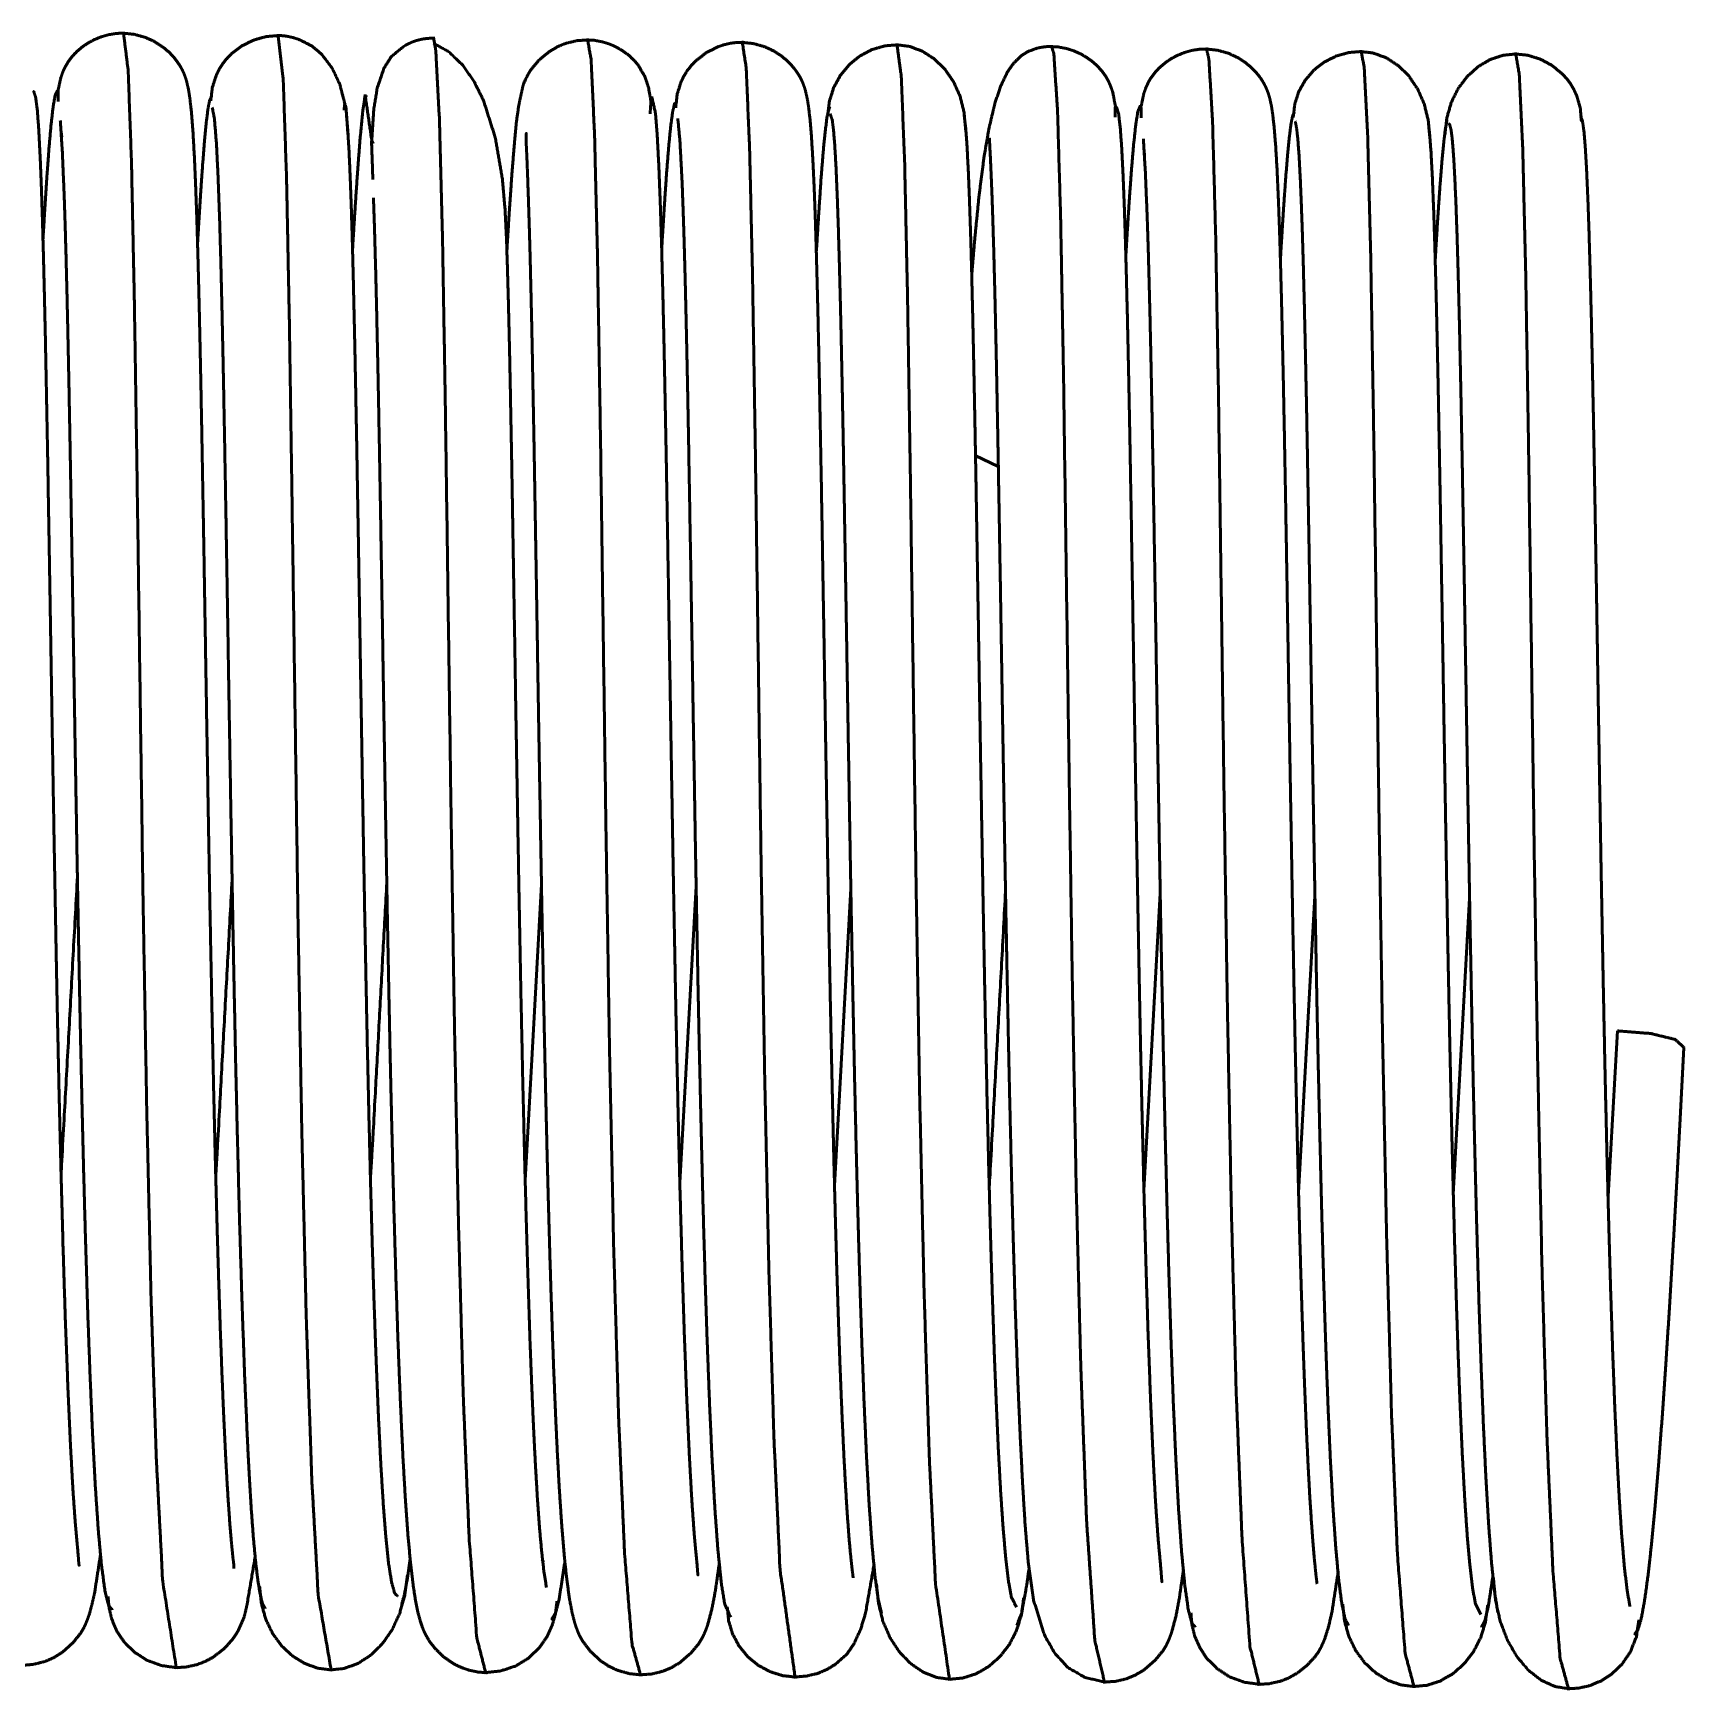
# Paper-space layout 'Layout1' of a CAD drawing. Header units: millimetres. Extents: x 0 to 420, y 0 to 297.
# Drawn here: x 221.88 to 229.35, y 237.28 to 244.77 of the extents above; entities that cross this region are included whole.
import ezdxf

# ---------------------------------------------------------------- set-up
doc = ezdxf.new("R2010")
doc.units = ezdxf.units.MM
doc.layers.add('170', color=7, linetype='Continuous', true_color=0xffffff)

psp = doc.layouts.get("Layout1")

# ---------------------------------------------------------------- linework, layer by layer
at = {"layer": '170', "color": 155, "linetype": 'Continuous', "lineweight": 50}
for p, q in [((223.2872, 244.4445), (223.286, 244.4192)), ((222.0048, 244.3196), (222.0078, 244.2968)), ((226.9061, 244.2404), (226.9077, 244.2091)), ((226.2442, 242.8073), (226.1412, 242.8564)), ((224.1049, 239.576), (224.1787, 240.9162)), ((224.8048, 239.5655), (224.8787, 240.9079)), ((225.5045, 239.552), (225.5786, 240.8972)), ((226.9784, 240.8765), (226.9042, 239.5299)), ((227.6782, 240.8636), (227.6041, 239.5193)), ((228.3781, 240.853), (228.3042, 239.5128)), ((229.0469, 240.2527), (229.0042, 239.5043)), ((224.1871, 237.849), (224.1816, 237.8604))]:
    psp.add_line(p, q, dxfattribs=at)
for points, knots in [([(222.2931, 244.7675), (222.257, 244.7664), (222.221, 244.7606), (222.188, 244.7512), (222.1559, 244.7382), (222.1268, 244.7226), (222.1004, 244.7046), (222.0765, 244.6842), (222.0562, 244.6629), (222.0381, 244.6392), (222.0241, 244.6157), (222.0123, 244.5898), (222.0037, 244.5648), (221.9914, 244.5085), (221.9916, 244.458)], [0, 0, 0.074053, 0.148922, 0.219308, 0.290302, 0.358056, 0.423552, 0.488002, 0.548334, 0.609469, 0.665692, 0.724011, 0.778215, 0.896345, 1, 1]), ([(222.787, 237.8207), (222.7874, 237.8281), (222.7859, 237.8433), (222.7832, 237.8656), (222.7792, 237.9029), (222.7748, 237.9498), (222.769, 238.0192), (222.763, 238.1016), (222.7559, 238.215), (222.7488, 238.3444), (222.7408, 238.5123), (222.7331, 238.6981), (222.7254, 238.9058), (222.7181, 239.1289), (222.7116, 239.3443), (222.7055, 239.57), (222.7002, 239.7816), (222.6951, 239.9999), (222.6871, 240.3782), (222.6795, 240.7664), (222.6742, 241.0587), (222.6646, 241.6214), (222.6543, 242.2455), (222.6485, 242.5886), (222.6415, 242.9772), (222.6376, 243.1803), (222.6336, 243.3723), (222.6291, 243.5706), (222.6244, 243.7535), (222.6196, 243.918), (222.6144, 244.0659), (222.6082, 244.2096), (222.6012, 244.3313), (222.5949, 244.4094), (222.5875, 244.4748), (222.5814, 244.5137), (222.5731, 244.5496), (222.568, 244.5662), (222.5612, 244.5842), (222.5586, 244.5903), (222.5548, 244.5984), (222.5495, 244.6085), (222.5425, 244.6206), (222.5301, 244.6392), (222.5153, 244.6581), (222.4923, 244.6823), (222.4661, 244.7044), (222.4291, 244.7286), (222.3887, 244.7475), (222.3371, 244.762), (222.2819, 244.7676)], [0, 0, 0.00104, 0.003186, 0.006331, 0.011607, 0.018213, 0.02799, 0.039592, 0.055535, 0.073729, 0.097324, 0.123423, 0.1526, 0.183924, 0.214177, 0.245871, 0.275585, 0.306231, 0.359346, 0.413856, 0.454881, 0.533877, 0.621497, 0.669663, 0.724229, 0.752733, 0.779697, 0.807541, 0.833222, 0.856319, 0.877098, 0.897282, 0.914395, 0.925398, 0.934636, 0.940153, 0.945333, 0.94777, 0.95047, 0.951407, 0.952653, 0.95426, 0.956218, 0.959351, 0.962729, 0.967413, 0.97222, 0.978431, 0.984688, 0.992216, 1, 1]), ([(222.2877, 244.7676), (222.3088, 244.5974), (222.3237, 244.1819), (222.3367, 243.5541), (222.349, 242.7584), (222.3756, 240.875), (222.3922, 239.921), (222.4123, 239.0479), (222.4364, 238.3108), (222.4649, 237.7623), (222.5264, 237.3712)], [0, 0, 0.023155, 0.079304, 0.164118, 0.271577, 0.525956, 0.654816, 0.772762, 0.87235, 0.946526, 1, 1]), ([(222.9932, 244.7567), (222.933, 244.7519), (222.8766, 244.7364), (222.8232, 244.7097), (222.7755, 244.6733), (222.7547, 244.652), (222.7362, 244.6287), (222.7204, 244.6036), (222.7072, 244.5771), (222.6893, 244.5211), (222.6825, 244.461)], [0, 0, 0.126632, 0.249472, 0.374562, 0.500423, 0.562921, 0.625304, 0.687577, 0.749754, 0.873102, 1, 1]), ([(223.3033, 244.3056), (223.2943, 244.4278), (223.2662, 244.5355), (223.2315, 244.6092), (223.1831, 244.6729), (223.1392, 244.7098), (223.0811, 244.7391), (223.0574, 244.7468), (223.0301, 244.7529), (223.0182, 244.7547), (223.0054, 244.756), (222.9939, 244.7566), (222.9816, 244.7569)], [0, 0, 0.197918, 0.377618, 0.509111, 0.638325, 0.73095, 0.836032, 0.876245, 0.921413, 0.940785, 0.961518, 0.980204, 1, 1]), ([(222.9873, 244.7568), (223.0106, 244.5496), (223.0253, 244.1066), (223.0381, 243.4555), (223.0503, 242.6428), (223.0773, 240.7476), (223.0943, 239.7996), (223.1148, 238.9403), (223.1395, 238.2237), (223.1685, 237.7008), (223.2268, 237.3609)], [0, 0, 0.028159, 0.088027, 0.175969, 0.285748, 0.541718, 0.669773, 0.78586, 0.882697, 0.953425, 1, 1]), ([(223.6967, 244.7444), (223.6782, 244.7446), (223.6601, 244.7434), (223.6422, 244.7409), (223.6251, 244.7373), (223.6077, 244.7323), (223.5921, 244.7265), (223.5758, 244.7192), (223.5613, 244.7115), (223.4996, 244.6622), (223.466, 244.609), (223.4356, 244.5191), (223.4199, 244.4216), (223.4101, 244.2724), (223.4157, 244.1057)], [0, 0, 0.023275, 0.046102, 0.068947, 0.090928, 0.113812, 0.134798, 0.157313, 0.177986, 0.277611, 0.356878, 0.476603, 0.601123, 0.78968, 1, 1]), ([(224.2012, 237.7348), (224.1899, 237.8057), (224.179, 237.9005), (224.1691, 238.0134), (224.1596, 238.1478), (224.1509, 238.2954), (224.1426, 238.4609), (224.1351, 238.6341), (224.1278, 238.821), (224.1154, 239.1982), (224.1039, 239.6108), (224.0946, 240.0003), (224.0859, 240.406), (224.0789, 240.7695), (224.0723, 241.1362), (224.0617, 241.7603), (224.0535, 242.2619), (224.0503, 242.4543), (224.0442, 242.8126), (224.0383, 243.1284), (224.0354, 243.2736), (224.0318, 243.4351), (224.028, 243.5879), (224.0246, 243.7091), (224.0207, 243.8261), (224.014, 243.9682), (224.0018, 244.108), (223.9695, 244.295), (223.9164, 244.4627), (223.8727, 244.5504), (223.8224, 244.6226), (223.7599, 244.6829), (223.6907, 244.7216)], [0, 0, 0.010114, 0.023566, 0.03953, 0.058518, 0.079362, 0.102719, 0.127138, 0.153503, 0.206683, 0.264858, 0.319767, 0.376954, 0.428183, 0.479877, 0.56784, 0.638537, 0.665655, 0.716148, 0.760661, 0.781135, 0.803894, 0.825434, 0.842531, 0.859022, 0.879065, 0.898841, 0.925598, 0.950386, 0.964182, 0.976588, 0.988834, 1, 1]), ([(223.9263, 237.3486), (223.8861, 237.5063), (223.8512, 237.9618), (223.8247, 238.6012), (223.8025, 239.4081), (223.7841, 240.3251), (223.7688, 241.293), (223.7432, 243.1159), (223.7308, 243.84), (223.717, 244.3755), (223.7009, 244.6845), (223.691, 244.7446)], [0, 0, 0.021983, 0.083671, 0.17009, 0.279092, 0.40295, 0.53368, 0.779857, 0.877667, 0.950004, 0.99178, 1, 1]), ([(224.393, 244.737), (224.3402, 244.7335), (224.2904, 244.7217), (224.2503, 244.7053), (224.2131, 244.6834), (224.1661, 244.6443), (224.1305, 244.6012), (224.1218, 244.5874), (224.1146, 244.5747), (224.0978, 244.5398), (224.0931, 244.5215), (224.0852, 244.4851), (224.0758, 244.4401), (224.0651, 244.3655), (224.0569, 244.2786), (224.0456, 244.1391), (224.0337, 243.9704), (224.0223, 243.7852)], [0, 0, 0.046568, 0.091633, 0.129684, 0.167714, 0.221449, 0.270653, 0.285017, 0.297826, 0.331954, 0.348511, 0.381305, 0.421755, 0.488069, 0.564822, 0.687984, 0.836796, 1, 1]), ([(224.6702, 244.402), (224.674, 244.4587), (224.663, 244.5212), (224.6463, 244.5716), (224.6145, 244.625), (224.5955, 244.6469), (224.5719, 244.6685), (224.5466, 244.6871), (224.5178, 244.704), (224.5025, 244.7113), (224.4867, 244.7178), (224.4702, 244.7235), (224.4535, 244.7283), (224.4176, 244.7351), (224.3816, 244.7372)], [0, 0, 0.112987, 0.239322, 0.344869, 0.468469, 0.526141, 0.589777, 0.652299, 0.71876, 0.752303, 0.78628, 0.821062, 0.855693, 0.928379, 1, 1]), ([(224.6268, 237.3386), (224.5883, 237.4774), (224.5546, 237.8881), (224.5276, 238.5041), (224.5049, 239.2934), (224.486, 240.1999), (224.4704, 241.1655), (224.4446, 243.0071), (224.4322, 243.7514), (224.4187, 244.3124), (224.4029, 244.6501), (224.3873, 244.7372)], [0, 0, 0.019444, 0.075068, 0.158294, 0.264878, 0.387265, 0.51761, 0.766202, 0.866685, 0.942426, 0.988057, 1, 1]), ([(225.0928, 244.7261), (225.0632, 244.7254), (225.0341, 244.7218), (225.0052, 244.7152), (224.9771, 244.7057), (224.9241, 244.6789), (224.8771, 244.6425), (224.8565, 244.6212), (224.8383, 244.5979), (224.8226, 244.5727), (224.8097, 244.5462), (224.7923, 244.49), (224.7861, 244.4298)], [0, 0, 0.062321, 0.124136, 0.18641, 0.248949, 0.374136, 0.49932, 0.561707, 0.624114, 0.686494, 0.748751, 0.872586, 1, 1]), ([(225.5888, 237.7787), (225.5844, 237.8138), (225.5803, 237.851), (225.5754, 237.899), (225.5691, 237.9718), (225.5627, 238.0588), (225.555, 238.181), (225.5473, 238.3219), (225.5387, 238.5077), (225.5303, 238.7143), (225.5221, 238.9464), (225.5142, 239.1958), (225.5075, 239.4354), (225.5011, 239.6861), (225.4956, 239.9191), (225.4903, 240.1587), (225.4858, 240.3753), (225.4815, 240.5949), (225.4744, 240.9819), (225.4641, 241.5827), (225.4556, 242.1022), (225.4446, 242.7484), (225.4377, 243.1167), (225.4306, 243.4504), (225.4263, 243.6256), (225.4219, 243.787), (225.4174, 243.9321), (225.4126, 244.063), (225.4067, 244.1916), (225.4, 244.3017), (225.394, 244.374), (225.3869, 244.4353), (225.3809, 244.4727), (225.3728, 244.5078), (225.3676, 244.5246), (225.3609, 244.5424), (225.3583, 244.5487), (225.3545, 244.5568), (225.3492, 244.567), (225.3421, 244.5792), (225.3298, 244.5977), (225.3149, 244.6168), (225.2919, 244.6409), (225.2656, 244.6631), (225.2286, 244.6873), (225.1882, 244.7062), (225.1366, 244.7206), (225.0814, 244.7262)], [0, 0, 0.004976, 0.010217, 0.016998, 0.027254, 0.039489, 0.05668, 0.076487, 0.102596, 0.131617, 0.164211, 0.199231, 0.232871, 0.268065, 0.300781, 0.334407, 0.364815, 0.395645, 0.449967, 0.534306, 0.607225, 0.697939, 0.749637, 0.796487, 0.821078, 0.843736, 0.864115, 0.882506, 0.900567, 0.916044, 0.926227, 0.934892, 0.940213, 0.945261, 0.947729, 0.950404, 0.951362, 0.952613, 0.954227, 0.956206, 0.959326, 0.962732, 0.967408, 0.972226, 0.978432, 0.984691, 0.992211, 1, 1]), ([(225.3261, 237.3285), (225.258, 237.8175), (225.2305, 238.4095), (225.2073, 239.1805), (225.188, 240.0756), (225.172, 241.0379), (225.146, 242.8963), (225.1337, 243.6599), (225.1203, 244.2458), (225.1048, 244.6121), (225.0871, 244.7262)], [0, 0, 0.066671, 0.146689, 0.250842, 0.371742, 0.501685, 0.752647, 0.855778, 0.934901, 0.984409, 1, 1]), ([(225.7928, 244.7151), (225.7317, 244.7099), (225.674, 244.693), (225.6198, 244.6644), (225.5708, 244.6246), (225.5306, 244.576), (225.5002, 244.5199), (225.4813, 244.4592), (225.4731, 244.3926)], [0, 0, 0.121781, 0.241107, 0.363062, 0.488303, 0.613603, 0.740427, 0.86678, 1, 1]), ([(226.0977, 244.33), (226.0907, 244.4089), (226.0729, 244.4806), (226.0433, 244.547), (226.0038, 244.6043), (225.9552, 244.6516), (225.9011, 244.6862), (225.843, 244.7076), (225.7813, 244.7153)], [0, 0, 0.143674, 0.277658, 0.40937, 0.535646, 0.658631, 0.775152, 0.887245, 1, 1]), ([(226.0247, 237.3185), (225.9616, 237.7502), (225.9335, 238.3176), (225.9098, 239.0694), (225.89, 239.9523), (225.8737, 240.9102), (225.8473, 242.7836), (225.835, 243.5658), (225.8219, 244.1759), (225.8067, 244.5705), (225.7872, 244.7153)], [0, 0, 0.058913, 0.135629, 0.237216, 0.35648, 0.48586, 0.738887, 0.844536, 0.926947, 0.980271, 1, 1]), ([(226.4927, 244.7068), (226.4831, 244.707), (226.4741, 244.7069), (226.4644, 244.7064), (226.4556, 244.7056), (226.4356, 244.7027), (226.4191, 244.699), (226.3789, 244.6841), (226.3495, 244.6653), (226.3145, 244.6313), (226.2862, 244.5906), (226.2554, 244.5259), (226.2301, 244.4495), (226.2037, 244.3384), (226.1813, 244.2093), (226.1585, 244.0326), (226.1386, 243.8324), (226.125, 243.668)], [0, 0, 0.008133, 0.015608, 0.023803, 0.031184, 0.048127, 0.062316, 0.098322, 0.127524, 0.168494, 0.210106, 0.270194, 0.337716, 0.433501, 0.543437, 0.692871, 0.86169, 1, 1]), ([(226.7736, 244.3875), (226.7751, 244.4382), (226.7645, 244.4949), (226.7566, 244.5203), (226.7455, 244.5467), (226.7321, 244.5708), (226.7148, 244.5951), (226.6951, 244.6172), (226.6718, 244.6383), (226.6459, 244.6572), (226.6174, 244.6738), (226.5857, 244.6878), (226.553, 244.6981), (226.5171, 244.7049), (226.4811, 244.707)], [0, 0, 0.103838, 0.221878, 0.27631, 0.334757, 0.391271, 0.452428, 0.512938, 0.577253, 0.642814, 0.710393, 0.781271, 0.851443, 0.926073, 1, 1]), ([(226.4868, 244.707), (226.4966, 244.6754), (226.5134, 244.4181), (226.5276, 243.9283), (226.5402, 243.2407), (226.5654, 241.455), (226.5802, 240.4853), (226.5979, 239.5522), (226.6193, 238.7165), (226.6448, 238.0377), (226.6822, 237.4946), (226.7261, 237.3056)], [0, 0, 0.004466, 0.039253, 0.105376, 0.198156, 0.43913, 0.569991, 0.695913, 0.808703, 0.900361, 0.973812, 1, 1]), ([(227.1925, 244.6959), (227.1564, 244.6948), (227.1204, 244.6891), (227.0873, 244.6797), (227.0553, 244.6667), (227.0262, 244.651), (226.9999, 244.633), (226.9759, 244.6125), (226.9558, 244.5912), (226.9377, 244.5674), (226.9237, 244.5438), (226.9119, 244.5177), (226.9034, 244.4925), (226.8911, 244.4354), (226.8915, 244.3837)], [0, 0, 0.073704, 0.148136, 0.218229, 0.288794, 0.356362, 0.421326, 0.485613, 0.545515, 0.606587, 0.662567, 0.721016, 0.775322, 0.89464, 1, 1]), ([(227.6875, 237.7512), (227.6831, 237.7889), (227.679, 237.8271), (227.6744, 237.875), (227.6684, 237.9464), (227.6622, 238.0312), (227.6547, 238.1483), (227.6474, 238.2827), (227.639, 238.4589), (227.631, 238.6549), (227.6231, 238.875), (227.6155, 239.1113), (227.609, 239.3391), (227.6027, 239.5774), (227.5973, 239.7996), (227.5922, 240.0282), (227.5877, 240.2357), (227.5835, 240.4464), (227.5764, 240.8205), (227.5712, 241.1161), (227.5617, 241.6763), (227.5517, 242.2817), (227.5461, 242.6119), (227.5393, 242.9831), (227.5355, 243.1757), (227.5316, 243.3573), (227.5272, 243.5441), (227.5227, 243.716), (227.518, 243.8707), (227.513, 244.0099), (227.5069, 244.146), (227.5, 244.2625), (227.4939, 244.3385), (227.4867, 244.4029), (227.4807, 244.4416), (227.4724, 244.4775), (227.4673, 244.4942), (227.4606, 244.5123), (227.458, 244.5185), (227.4542, 244.5265), (227.4489, 244.5367), (227.4419, 244.5489), (227.4295, 244.5675), (227.4147, 244.5865), (227.3916, 244.6106), (227.3655, 244.6328), (227.3284, 244.657), (227.2881, 244.6759), (227.2365, 244.6904), (227.1813, 244.6961)], [0, 0, 0.005329, 0.010724, 0.017482, 0.027548, 0.039486, 0.055961, 0.074866, 0.099631, 0.127165, 0.15809, 0.191295, 0.223292, 0.256759, 0.287972, 0.320077, 0.349212, 0.378814, 0.431347, 0.472857, 0.55152, 0.636539, 0.682911, 0.735043, 0.762087, 0.787601, 0.813831, 0.837979, 0.859707, 0.87927, 0.898398, 0.914779, 0.925482, 0.934585, 0.940079, 0.945253, 0.947711, 0.950411, 0.95136, 0.952609, 0.954224, 0.956193, 0.959328, 0.962716, 0.967403, 0.972218, 0.978431, 0.984689, 0.992216, 1, 1]), ([(227.1871, 244.696), (227.1987, 244.6474), (227.2151, 244.3606), (227.2291, 243.8444), (227.2416, 243.1356), (227.2669, 241.328), (227.282, 240.3589), (227.3002, 239.4347), (227.322, 238.6152), (227.3481, 237.9586), (227.384, 237.4669), (227.4258, 237.2956)], [0, 0, 0.00675, 0.045521, 0.115202, 0.210865, 0.454824, 0.585619, 0.710366, 0.821, 0.909669, 0.976202, 1, 1]), ([(227.8925, 244.6849), (227.8321, 244.68), (227.7754, 244.6643), (227.7219, 244.6376), (227.6739, 244.6006), (227.6345, 244.5553), (227.6051, 244.5035), (227.587, 244.4472), (227.5799, 244.3862)], [0, 0, 0.12616, 0.248759, 0.373389, 0.499566, 0.624636, 0.748825, 0.871985, 1, 1]), ([(228.1982, 244.2906), (228.191, 244.3718), (228.1731, 244.4455), (228.1435, 244.5135), (228.1039, 244.5722), (228.0552, 244.6204), (228.0009, 244.6557), (227.9428, 244.6773), (227.881, 244.685)], [0, 0, 0.145573, 0.280993, 0.413487, 0.539921, 0.66243, 0.777975, 0.888771, 1, 1]), ([(227.887, 244.685), (227.9007, 244.6157), (227.9168, 244.2997), (227.9305, 243.7577), (227.943, 243.0284), (227.9685, 241.2007), (227.9839, 240.2332), (228.0025, 239.3188), (228.0248, 238.5162), (228.0514, 237.8826), (228.0863, 237.4364), (228.1264, 237.2856)], [0, 0, 0.009527, 0.052232, 0.125404, 0.223859, 0.470555, 0.601142, 0.724585, 0.832946, 0.918536, 0.978934, 1, 1]), ([(228.5923, 244.6738), (228.5305, 244.6678), (228.4721, 244.6486), (228.4171, 244.6163), (228.3673, 244.5717), (228.3262, 244.5171), (228.2949, 244.4537), (228.2752, 244.3849), (228.266, 244.3091)], [0, 0, 0.114672, 0.228351, 0.346195, 0.469761, 0.595929, 0.726596, 0.858829, 1, 1]), ([(228.8838, 244.3676), (228.8787, 244.4283), (228.8623, 244.485), (228.8499, 244.5121), (228.8347, 244.5378), (228.8168, 244.5617), (228.7966, 244.5838), (228.7498, 244.6218), (228.6972, 244.6501), (228.6411, 244.6674), (228.5809, 244.674)], [0, 0, 0.127166, 0.250639, 0.312905, 0.375236, 0.43767, 0.500148, 0.626055, 0.750944, 0.873662, 1, 1]), ([(228.5866, 244.6739), (228.6027, 244.5804), (228.6185, 244.2356), (228.632, 243.6683), (228.6443, 242.9191), (228.6701, 241.0731), (228.6859, 240.1083), (228.7048, 239.2045), (228.7277, 238.4197), (228.7548, 237.8097), (228.7879, 237.4122), (228.8255, 237.2755)], [0, 0, 0.012806, 0.059409, 0.135998, 0.23715, 0.486344, 0.616595, 0.738611, 0.844593, 0.927023, 0.980852, 1, 1]), ([(222.087, 237.8329), (222.0865, 237.8347), (222.0846, 237.8512), (222.0828, 237.8786), (222.0769, 237.9424), (222.0688, 238.0327), (222.0582, 238.1845), (222.0481, 238.3714), (222.036, 238.6401), (222.0243, 238.9491), (222.0141, 239.2728), (222.0046, 239.6222), (221.9966, 239.9508), (221.9891, 240.2928), (221.983, 240.6001), (221.9724, 241.1802), (221.9639, 241.6805), (221.9552, 242.2092), (221.9504, 242.4988), (221.9445, 242.844), (221.9377, 243.2068), (221.9339, 243.3949), (221.93, 243.5709), (221.9256, 243.7509), (221.921, 243.9143), (221.9159, 244.0728), (221.9105, 244.2085), (221.9043, 244.3281), (221.8977, 244.4172), (221.8901, 244.4781), (221.882, 244.5025), (221.8803, 244.5031)], [0, 0, 0.000279, 0.00276, 0.006871, 0.016475, 0.030058, 0.052842, 0.080883, 0.121163, 0.167466, 0.215977, 0.268332, 0.317558, 0.368781, 0.414822, 0.501724, 0.57666, 0.65585, 0.699235, 0.750934, 0.805294, 0.833462, 0.85983, 0.886799, 0.911272, 0.935029, 0.955364, 0.973303, 0.986692, 0.995876, 0.999729, 1, 1]), ([(221.9874, 244.505), (221.9874, 244.505), (221.9786, 244.4879), (221.9692, 244.4351), (221.9601, 244.3553), (221.9504, 244.2455), (221.9411, 244.1186), (221.9313, 243.9676), (221.9235, 243.8369)], [0, 0, 0.000123, 0.02875, 0.108346, 0.227767, 0.39152, 0.580551, 0.805389, 1, 1]), ([(222.6855, 244.4803), (222.6768, 244.4628), (222.6697, 244.4244), (222.6622, 244.3645), (222.6541, 244.2808), (222.6457, 244.1745), (222.6365, 244.0422), (222.6269, 243.8878), (222.6227, 243.8167)], [0, 0, 0.029217, 0.087577, 0.17792, 0.303749, 0.463376, 0.661794, 0.893405, 1, 1]), ([(223.3815, 244.4903), (223.3702, 244.4156), (223.3579, 244.289), (223.3451, 244.1211), (223.3312, 243.9094), (223.3241, 243.7909)], [0, 0, 0.107582, 0.288863, 0.528724, 0.830962, 1, 1]), ([(223.3859, 244.4847), (223.3797, 244.4699), (223.3777, 244.4587), (223.3757, 244.4445)], [0, 0, 0.38372, 0.65698, 1, 1]), ([(223.4173, 244.2696), (223.4111, 244.2802), (223.3809, 244.4876)], [0, 0, 0.055176, 1, 1]), ([(224.8866, 237.7904), (224.8864, 237.7912), (224.885, 237.8057), (224.8831, 237.8323), (224.8772, 237.895), (224.8692, 237.9837), (224.8585, 238.1342), (224.8482, 238.3208), (224.836, 238.5864), (224.8245, 238.8923), (224.8148, 239.1939), (224.8058, 239.5181), (224.7988, 239.8006), (224.7921, 240.0942), (224.7871, 240.3318), (224.7823, 240.5734), (224.7756, 240.934), (224.7715, 241.1639), (224.7617, 241.7421), (224.7526, 242.2939), (224.7453, 242.7243), (224.7413, 242.9405), (224.7369, 243.1705), (224.7325, 243.3856), (224.7274, 243.6059), (224.7221, 243.805), (224.7161, 243.9977), (224.7098, 244.161), (224.7024, 244.3029), (224.6946, 244.4045), (224.6774, 244.4815)], [0, 0, 0.00013, 0.002304, 0.006283, 0.015686, 0.028985, 0.051518, 0.079415, 0.119122, 0.164834, 0.209891, 0.258326, 0.300527, 0.344368, 0.37986, 0.415947, 0.469793, 0.504137, 0.590488, 0.672891, 0.737176, 0.769467, 0.803809, 0.835936, 0.868842, 0.898582, 0.927373, 0.951776, 0.97299, 0.988219, 1, 1]), ([(222.6894, 244.4309), (222.6992, 244.3779), (222.7082, 244.2654), (222.7155, 244.1175), (222.7223, 243.9268), (222.7279, 243.7316), (222.7333, 243.5101), (222.7377, 243.307), (222.742, 243.0883), (222.7508, 242.5996), (222.7566, 242.2561), (222.7594, 242.0859), (222.7654, 241.7209), (222.7728, 241.2782), (222.7827, 240.7257), (222.7885, 240.4256), (222.7957, 240.0798), (222.8035, 239.7448), (222.8131, 239.3777), (222.8234, 239.0346), (222.8361, 238.6807), (222.8497, 238.3693), (222.8577, 238.2201), (222.8659, 238.0864), (222.8749, 237.9635), (222.8843, 237.8598), (222.8946, 237.772), (222.9053, 237.7061), (222.9169, 237.6604), (222.9289, 237.6388)], [0, 0, 0.007919, 0.024508, 0.046279, 0.074335, 0.103038, 0.135604, 0.165472, 0.197628, 0.269489, 0.319989, 0.345004, 0.398668, 0.463769, 0.54499, 0.589123, 0.639965, 0.689232, 0.743215, 0.793667, 0.845732, 0.891554, 0.913515, 0.933206, 0.951313, 0.966627, 0.979624, 0.989437, 0.996366, 1, 1]), ([(224.786, 244.4544), (224.7801, 244.4469), (224.7715, 244.4083), (224.7623, 244.3373), (224.7533, 244.2431), (224.7438, 244.1217), (224.7346, 243.9861), (224.7249, 243.8285), (224.7227, 243.7896)], [0, 0, 0.014208, 0.073338, 0.180186, 0.321451, 0.503149, 0.706144, 0.941887, 1, 1]), ([(225.4826, 244.435), (225.4703, 244.3874), (225.4569, 244.2729), (225.4437, 244.1109), (225.4295, 243.8957), (225.4228, 243.7825)], [0, 0, 0.074799, 0.250643, 0.498293, 0.827098, 1, 1]), ([(225.4843, 244.4027), (225.4943, 244.3747), (225.5, 244.3286), (225.5055, 244.2603), (225.5109, 244.167), (225.516, 244.0514), (225.521, 243.9108), (225.5258, 243.7495), (225.5306, 243.5636), (225.5353, 243.3586), (225.54, 243.1302), (225.5446, 242.8845), (225.5541, 242.3348), (225.5642, 241.7235), (225.5752, 241.071), (225.5813, 240.7348), (225.5877, 240.4012), (225.5947, 240.0665), (225.6021, 239.7417), (225.6102, 239.4227), (225.6189, 239.1207), (225.6284, 238.8319), (225.6385, 238.5667), (225.6494, 238.3235), (225.6611, 238.1115), (225.6738, 237.931), (225.6872, 237.7887), (225.7017, 237.6838), (225.7168, 237.6199)], [0, 0, 0.00438, 0.011224, 0.021312, 0.035075, 0.052099, 0.072822, 0.096583, 0.123967, 0.154162, 0.187806, 0.22399, 0.304934, 0.394961, 0.491059, 0.540567, 0.589702, 0.638993, 0.686841, 0.733826, 0.778314, 0.820854, 0.859936, 0.895791, 0.927052, 0.953692, 0.974744, 0.990336, 1, 1]), ([(226.3281, 237.6456), (226.3053, 237.6887), (226.2923, 237.758), (226.2798, 237.86), (226.268, 237.9931), (226.2568, 238.1569), (226.2462, 238.3488), (226.2363, 238.5668), (226.2269, 238.8069), (226.2181, 239.0677), (226.2098, 239.3447), (226.2021, 239.6376), (226.1948, 239.9414), (226.188, 240.2554), (226.1816, 240.575), (226.1756, 240.8987), (226.1645, 241.5429), (226.1542, 242.1644), (226.1445, 242.7403), (226.1397, 243.0045), (226.1349, 243.2514), (226.13, 243.478), (226.1251, 243.6842), (226.1199, 243.8671), (226.1146, 244.0269), (226.1091, 244.1606), (226.1032, 244.2681), (226.0971, 244.3471), (226.0906, 244.3989)], [0, 0, 0.007202, 0.017636, 0.032825, 0.052578, 0.076848, 0.105256, 0.137521, 0.173039, 0.211614, 0.252584, 0.295898, 0.340808, 0.387249, 0.434502, 0.482359, 0.577605, 0.669483, 0.754635, 0.793696, 0.830193, 0.863703, 0.894195, 0.921245, 0.944875, 0.964666, 0.980572, 0.992286, 1, 1]), ([(226.9864, 237.7581), (226.9859, 237.7602), (226.984, 237.7771), (226.9822, 237.805), (226.9682, 237.9602), (226.9575, 238.1113), (226.9473, 238.2976), (226.9351, 238.5667), (226.9234, 238.8776), (226.9132, 239.2039), (226.9037, 239.5557), (226.8957, 239.8857), (226.8882, 240.2288), (226.8821, 240.5358), (226.8715, 241.1148), (226.863, 241.6126), (226.8544, 242.138), (226.8467, 242.6007), (226.8404, 242.9553), (226.837, 243.1321), (226.8332, 243.3192), (226.8293, 243.4939), (226.8249, 243.6725), (226.8204, 243.8344), (226.8153, 243.9919), (226.81, 244.1272), (226.8038, 244.2479), (226.7973, 244.3392), (226.7898, 244.4028), (226.7818, 244.43), (226.7797, 244.431)], [0, 0, 0.000314, 0.00287, 0.007048, 0.030377, 0.053058, 0.080988, 0.121328, 0.167894, 0.216776, 0.269466, 0.318886, 0.37026, 0.416237, 0.502928, 0.577467, 0.65613, 0.725419, 0.778513, 0.804992, 0.832998, 0.859166, 0.885915, 0.910162, 0.933749, 0.954022, 0.972112, 0.985812, 0.99541, 0.999646, 1, 1]), ([(226.8873, 244.4364), (226.8867, 244.4364), (226.8772, 244.4143), (226.8671, 244.3513), (226.8573, 244.2592), (226.8469, 244.1347), (226.837, 243.9946), (226.8266, 243.8289), (226.8226, 243.7617)], [0, 0, 0.000943, 0.036332, 0.130126, 0.266467, 0.45011, 0.656801, 0.90095, 1, 1]), ([(227.585, 244.4087), (227.5771, 244.3941), (227.57, 244.358), (227.5626, 244.3002), (227.5546, 244.2191), (227.5461, 244.1161), (227.5371, 243.9883), (227.5276, 243.8382), (227.5221, 243.7462)], [0, 0, 0.024774, 0.080057, 0.167278, 0.289446, 0.444322, 0.636464, 0.861915, 1, 1]), ([(222.0017, 244.3717), (222.0108, 244.2304), (222.0193, 244.0311), (222.0236, 243.8984), (222.0278, 243.7498), (222.0321, 243.578), (222.0363, 243.3912), (222.0406, 243.1806), (222.0448, 242.9555), (222.0493, 242.7064), (222.0585, 242.16), (222.0685, 241.5531), (222.0798, 240.9037), (222.086, 240.573), (222.0928, 240.2348), (222.1001, 239.905), (222.1083, 239.5755), (222.117, 239.2623), (222.1266, 238.9577), (222.1369, 238.6771), (222.1482, 238.4153), (222.1604, 238.1866), (222.1738, 237.9893), (222.188, 237.8341), (222.2036, 237.7197), (222.22, 237.6529), (222.2366, 237.6334)], [0, 0, 0.020972, 0.050512, 0.07018, 0.092207, 0.117659, 0.145333, 0.176544, 0.209894, 0.246798, 0.327742, 0.417655, 0.513865, 0.562852, 0.612967, 0.661825, 0.710659, 0.757062, 0.80221, 0.843804, 0.882613, 0.916535, 0.945831, 0.968925, 0.986026, 0.996219, 1, 1]), ([(223.5276, 237.6951), (223.5146, 237.7081), (223.5006, 237.7568), (223.4872, 237.8417), (223.4746, 237.9608), (223.4627, 238.1139), (223.4515, 238.2973), (223.441, 238.5095), (223.4312, 238.7447), (223.4219, 239.0028), (223.4133, 239.2771), (223.4052, 239.5692), (223.3978, 239.8715), (223.3907, 240.1855), (223.3842, 240.504), (223.3781, 240.8276), (223.3723, 241.1491), (223.3616, 241.7822), (223.3518, 242.381), (223.3424, 242.9256), (223.3377, 243.1737), (223.3331, 243.4017), (223.3283, 243.6116), (223.3236, 243.7991), (223.3186, 243.9662), (223.3135, 244.1091), (223.3082, 244.229), (223.3027, 244.3231), (223.2969, 244.3938)], [0, 0, 0.002744, 0.010297, 0.023109, 0.040946, 0.063835, 0.091203, 0.122869, 0.157948, 0.196431, 0.23733, 0.280859, 0.325919, 0.372727, 0.420192, 0.468423, 0.516329, 0.610683, 0.699925, 0.781092, 0.818066, 0.852043, 0.883333, 0.911275, 0.936192, 0.957492, 0.975386, 0.989428, 1, 1]), ([(224.7955, 244.3809), (224.8051, 244.2772), (224.814, 244.113), (224.8185, 243.9983), (224.8229, 243.8668), (224.8273, 243.7121), (224.8315, 243.5413), (224.8359, 243.3462), (224.8402, 243.1353), (224.8446, 242.8996), (224.8537, 242.3751), (224.8635, 241.7824), (224.8743, 241.1384), (224.8803, 240.8067), (224.8868, 240.4647), (224.8937, 240.1284), (224.9014, 239.7893), (224.9096, 239.4639), (224.9187, 239.1439), (224.9284, 238.8455), (224.9392, 238.5627), (224.9507, 238.3105), (224.9635, 238.0865), (224.977, 237.9027), (224.9919, 237.7575), (225.0076, 237.659), (225.035, 237.5993)], [0, 0, 0.015326, 0.039528, 0.05643, 0.075794, 0.098579, 0.123731, 0.152467, 0.183518, 0.21822, 0.295447, 0.382713, 0.477534, 0.526363, 0.576718, 0.626238, 0.67617, 0.724088, 0.771215, 0.815176, 0.856834, 0.894, 0.92703, 0.954165, 0.975648, 0.990325, 1, 1]), ([(227.5891, 244.3674), (227.595, 244.3393), (227.6005, 244.2901), (227.606, 244.2172), (227.6111, 244.1228), (227.6162, 244.0044), (227.6211, 243.8655), (227.6259, 243.7027), (227.6306, 243.5205), (227.6352, 243.3148), (227.6398, 243.091), (227.6445, 242.8444), (227.6539, 242.2993), (227.6638, 241.6948), (227.6747, 241.0502), (227.6806, 240.7216), (227.687, 240.388), (227.6938, 240.0604), (227.7013, 239.7343), (227.7092, 239.4209), (227.7178, 239.1161), (227.727, 238.8305), (227.737, 238.5618), (227.7477, 238.3199), (227.7593, 238.1043), (227.7717, 237.9227), (227.785, 237.7743), (227.7991, 237.6645), (227.8141, 237.5929), (227.8299, 237.5622)], [0, 0, 0.004207, 0.011474, 0.0222, 0.036071, 0.053465, 0.073845, 0.09775, 0.124489, 0.154679, 0.187515, 0.223708, 0.303686, 0.392396, 0.486979, 0.535204, 0.584146, 0.632231, 0.680091, 0.726079, 0.77082, 0.812739, 0.852189, 0.887718, 0.919399, 0.946096, 0.967965, 0.984198, 0.994935, 1, 1]), ([(228.428, 237.6127), (228.4043, 237.66), (228.3913, 237.7315), (228.379, 237.8348), (228.3672, 237.9678), (228.3561, 238.131), (228.3456, 238.3219), (228.3357, 238.539), (228.3264, 238.7783), (228.3177, 239.0382), (228.3095, 239.3143), (228.3018, 239.6059), (228.2946, 239.9077), (228.2878, 240.2198), (228.2814, 240.5369), (228.2754, 240.8583), (228.2644, 241.4984), (228.2542, 242.1169), (228.2445, 242.6918), (228.2397, 242.9558), (228.2349, 243.2027), (228.2301, 243.4291), (228.2252, 243.6352), (228.2201, 243.8184), (228.2148, 243.9791), (228.2093, 244.1147), (228.2036, 244.2249), (228.1975, 244.3073), (228.1912, 244.3634)], [0, 0, 0.007823, 0.018565, 0.033947, 0.053703, 0.077882, 0.106155, 0.138296, 0.173722, 0.212181, 0.253031, 0.296161, 0.340811, 0.386973, 0.433888, 0.481428, 0.576097, 0.667579, 0.752617, 0.791667, 0.828177, 0.861673, 0.892156, 0.919273, 0.943047, 0.963117, 0.97943, 0.99165, 1, 1]), ([(228.2752, 244.3732), (228.2683, 244.3343), (228.2611, 244.2753), (228.2532, 244.194), (228.245, 244.0917), (228.2362, 243.9655), (228.2269, 243.8181), (228.2224, 243.7411)], [0, 0, 0.062354, 0.155953, 0.284747, 0.446397, 0.645799, 0.87846, 1, 1]), ([(228.2842, 244.3581), (228.2879, 244.3543), (228.2939, 244.3306), (228.2997, 244.2845), (228.3053, 244.2135), (228.3106, 244.1196), (228.3159, 244.0002), (228.3209, 243.8591), (228.3258, 243.6927), (228.3306, 243.506), (228.3353, 243.2947), (228.34, 243.0647), (228.3448, 242.8112), (228.3544, 242.2508), (228.3646, 241.6295), (228.3758, 240.9689), (228.3819, 240.6331), (228.3886, 240.2934), (228.3956, 239.9607), (228.4034, 239.631), (228.4116, 239.3157), (228.4206, 239.0108), (228.4302, 238.7271), (228.4406, 238.4625), (228.4518, 238.227), (228.4639, 238.0203), (228.4767, 237.8503), (228.4906, 237.7162), (228.5053, 237.6222)], [0, 0, 0.000778, 0.004413, 0.011301, 0.021857, 0.035808, 0.05353, 0.074473, 0.099156, 0.126856, 0.158185, 0.192299, 0.229898, 0.313025, 0.405161, 0.503134, 0.552937, 0.603325, 0.652674, 0.701578, 0.748349, 0.793584, 0.835682, 0.874944, 0.909915, 0.940611, 0.965898, 0.985888, 1, 1]), ([(229.1033, 237.6477), (229.0902, 237.7237), (229.0778, 237.8316), (229.066, 237.9702), (229.0548, 238.1394), (229.0443, 238.3365), (229.0344, 238.5596), (229.0251, 238.8047), (229.0163, 239.0701), (229.0081, 239.3514), (229.0004, 239.648), (228.9932, 239.9546), (228.9864, 240.2712), (228.9801, 240.5925), (228.9741, 240.9174), (228.963, 241.5624), (228.9528, 242.1827), (228.9431, 242.7556), (228.9383, 243.0174), (228.9334, 243.2611), (228.9285, 243.4841), (228.9234, 243.686), (228.9183, 243.8644), (228.9129, 244.0193), (228.9072, 244.1481), (228.9013, 244.2505), (228.8951, 244.3244), (228.8885, 244.3706), (228.8802, 244.3893)], [0, 0, 0.011426, 0.027523, 0.048133, 0.073256, 0.102498, 0.135596, 0.17193, 0.211283, 0.252976, 0.296935, 0.342383, 0.38929, 0.436906, 0.485054, 0.580644, 0.672563, 0.757468, 0.796255, 0.832381, 0.86542, 0.895353, 0.921795, 0.944758, 0.96386, 0.979058, 0.990053, 0.996961, 1, 1]), ([(224.1096, 244.314), (224.1096, 244.3137), (224.1086, 244.2975), (224.1092, 244.2742), (224.1109, 244.241), (224.1133, 244.1881), (224.1158, 244.1235), (224.1191, 244.0307), (224.1226, 243.9224), (224.1266, 243.7804), (224.1306, 243.621), (224.1344, 243.4538), (224.1381, 243.2729), (224.1449, 242.912), (224.151, 242.556), (224.1562, 242.2419), (224.1657, 241.6624), (224.1755, 241.0876), (224.1813, 240.7686), (224.1889, 240.3727), (224.1936, 240.1516), (224.1984, 239.9344), (224.2041, 239.6966), (224.2101, 239.4661), (224.2171, 239.2203), (224.2245, 238.9862), (224.2329, 238.748), (224.2419, 238.5269), (224.2506, 238.3406), (224.2599, 238.1714), (224.2712, 238.0034), (224.2836, 237.8591), (224.2942, 237.7623), (224.3061, 237.6791), (224.3159, 237.6263), (224.3274, 237.5797), (224.3342, 237.5582), (224.3429, 237.5348), (224.3509, 237.5162), (224.364, 237.4929), (224.3968, 237.4494), (224.4435, 237.4044), (224.4814, 237.379), (224.5228, 237.3595), (224.5753, 237.3447), (224.6318, 237.3385)], [0, 0, 0.000041, 0.002315, 0.005567, 0.010212, 0.017606, 0.026635, 0.039621, 0.054755, 0.074603, 0.096875, 0.120238, 0.145524, 0.195955, 0.245697, 0.289576, 0.370557, 0.450865, 0.495438, 0.550769, 0.581664, 0.612017, 0.645246, 0.677459, 0.711819, 0.744537, 0.777835, 0.808746, 0.834809, 0.858485, 0.882013, 0.902235, 0.91584, 0.927594, 0.935097, 0.941793, 0.944945, 0.94844, 0.951261, 0.955002, 0.962608, 0.971666, 0.978042, 0.984435, 0.992052, 1, 1]), ([(226.2063, 244.293), (226.206, 244.2746), (226.2097, 244.2042), (226.2128, 244.1364), (226.2163, 244.0526), (226.2204, 243.9336), (226.2246, 243.7954), (226.2285, 243.6483), (226.2324, 243.486), (226.2358, 243.3286), (226.2392, 243.16), (226.2448, 242.8601), (226.2547, 242.2811), (226.2637, 241.7325), (226.2743, 241.1063), (226.2803, 240.7696), (226.2875, 240.3942), (226.2952, 240.0263), (226.3039, 239.6542), (226.3133, 239.2996), (226.3228, 238.9817), (226.3332, 238.6859), (226.3441, 238.4288), (226.3556, 238.2014), (226.367, 238.0155), (226.3812, 237.8478), (226.4054, 237.6761), (226.4554, 237.5165), (226.5013, 237.4367), (226.5606, 237.372), (226.6389, 237.3266), (226.732, 237.3055)], [0, 0, 0.002569, 0.012422, 0.021917, 0.033637, 0.050274, 0.069602, 0.090176, 0.112862, 0.134865, 0.15843, 0.200364, 0.281293, 0.357985, 0.445517, 0.492585, 0.545066, 0.596494, 0.648527, 0.698094, 0.742551, 0.783914, 0.819881, 0.85171, 0.877737, 0.901261, 0.925497, 0.948868, 0.961751, 0.97402, 0.986662, 1, 1]), ([(226.9018, 244.2886), (226.9108, 244.1402), (226.9192, 243.9356), (226.9236, 243.801), (226.9277, 243.6507), (226.932, 243.4775), (226.9362, 243.289), (226.9404, 243.0763), (226.9447, 242.8489), (226.9536, 242.333), (226.9632, 241.7516), (226.9738, 241.1201), (226.9797, 240.7886), (226.986, 240.4589), (226.993, 240.1217), (227.0004, 239.7935), (227.0086, 239.465), (227.0173, 239.1529), (227.027, 238.8498), (227.0374, 238.5712), (227.0488, 238.3132), (227.0611, 238.0894), (227.0746, 237.8974), (227.089, 237.7471), (227.1047, 237.6361), (227.1212, 237.5723), (227.1364, 237.5563)], [0, 0, 0.022044, 0.052399, 0.072371, 0.094655, 0.120346, 0.148295, 0.179844, 0.213556, 0.290057, 0.37626, 0.469893, 0.519046, 0.567936, 0.617935, 0.666608, 0.71532, 0.761615, 0.80657, 0.847892, 0.88619, 0.919419, 0.947949, 0.970335, 0.986949, 0.996723, 1, 1]), ([(223.4186, 244.0223), (223.4237, 243.8654), (223.4286, 243.6879), (223.433, 243.5067), (223.4373, 243.3089), (223.4412, 243.1158), (223.4485, 242.7168), (223.4578, 242.162), (223.4684, 241.5173), (223.4732, 241.2363), (223.48, 240.8517), (223.4878, 240.4427), (223.4928, 240.1992), (223.4981, 239.9601), (223.5047, 239.6863), (223.5116, 239.4221), (223.5201, 239.1323), (223.5291, 238.86), (223.5399, 238.5829), (223.5514, 238.3337), (223.5625, 238.1392), (223.5747, 237.9699), (223.5855, 237.8511), (223.5975, 237.7488), (223.6078, 237.6808), (223.6199, 237.6209), (223.6301, 237.583), (223.6427, 237.5465), (223.6482, 237.5331), (223.6566, 237.5167), (223.6727, 237.4902), (223.6954, 237.4601), (223.7346, 237.4217), (223.7826, 237.3887), (223.8151, 237.3726), (223.8497, 237.3603), (223.8901, 237.3518), (223.9324, 237.3485)], [0, 0, 0.022889, 0.048787, 0.075229, 0.104076, 0.132252, 0.190454, 0.271383, 0.365428, 0.406424, 0.46252, 0.522183, 0.557708, 0.592586, 0.632535, 0.671077, 0.713372, 0.753106, 0.79355, 0.829933, 0.858348, 0.883112, 0.900501, 0.915524, 0.925553, 0.934479, 0.94019, 0.945828, 0.947935, 0.950628, 0.955144, 0.960648, 0.968649, 0.97714, 0.982436, 0.987795, 0.993805, 1, 1]), ([(222.0793, 240.952), (222.0058, 239.6173), (222.0049, 239.6027)], [0, 0, 0.98912, 1, 1]), ([(222.7789, 240.9366), (222.7109, 239.6941), (222.7047, 239.5914)], [0, 0, 0.923581, 1, 1]), ([(223.4787, 240.9236), (223.4161, 239.7723), (223.4047, 239.5822)], [0, 0, 0.858211, 1, 1]), ([(226.2044, 239.5427), (226.2064, 239.5759), (226.2784, 240.8843)], [0, 0, 0.024783, 1, 1]), ([(229.0469, 240.2528), (229.1965, 240.241), (229.3076, 240.2142), (229.3474, 240.1778)], [0, 0, 0.471657, 0.830601, 1, 1]), ([(229.1226, 237.5239), (229.1257, 237.5242), (229.14, 237.544), (229.1547, 237.5949), (229.1698, 237.6772), (229.1853, 237.7897), (229.201, 237.931), (229.2169, 238.099), (229.2331, 238.2919), (229.2494, 238.508), (229.2657, 238.7447), (229.2822, 239.0016), (229.2986, 239.2758), (229.315, 239.5648), (229.3312, 239.8652), (229.3473, 240.1776)], [0, 0, 0.001181, 0.010337, 0.030167, 0.061468, 0.103992, 0.157187, 0.220389, 0.29283, 0.373938, 0.462772, 0.559112, 0.661954, 0.770271, 0.882896, 1, 1]), ([(221.821, 237.3815), (221.8779, 237.3859), (221.9309, 237.3991), (221.973, 237.4172), (222.0116, 237.4416), (222.0598, 237.4853), (222.0938, 237.5278), (222.1078, 237.551), (222.1164, 237.5695), (222.1256, 237.5927), (222.1331, 237.6144), (222.1458, 237.6604), (222.1571, 237.7127), (222.1839, 237.887)], [0, 0, 0.081951, 0.160431, 0.226364, 0.292003, 0.385527, 0.46385, 0.502675, 0.532055, 0.567937, 0.601004, 0.669596, 0.746478, 1, 1]), ([(222.5205, 237.3713), (222.5712, 237.3745), (222.6191, 237.3849), (222.6584, 237.4), (222.695, 237.4202), (222.7444, 237.4592), (222.7814, 237.5), (222.7978, 237.5241), (222.8093, 237.545), (222.833, 237.6006), (222.8447, 237.6472), (222.8832, 237.873)], [0, 0, 0.07342, 0.144144, 0.204929, 0.265366, 0.356352, 0.435812, 0.477935, 0.512426, 0.599745, 0.669176, 1, 1]), ([(223.5456, 237.6559), (223.5586, 237.7027), (223.572, 237.7745), (223.5845, 237.8626)], [0, 0, 0.230982, 0.577493, 1, 1]), ([(224.2225, 237.5926), (224.2259, 237.5929), (224.2418, 237.6174), (224.2583, 237.6802), (224.2836, 237.8451)], [0, 0, 0.012893, 0.123401, 0.368811, 1, 1]), ([(224.6207, 237.3387), (224.6755, 237.3427), (224.7268, 237.3549), (224.7681, 237.3721), (224.8061, 237.3951), (224.8551, 237.4378), (224.8903, 237.4802), (224.9051, 237.5042), (224.9145, 237.5238), (224.9236, 237.5456), (224.9306, 237.5656), (224.949, 237.6339), (224.9647, 237.7156), (224.9832, 237.8432)], [0, 0, 0.079104, 0.154964, 0.219349, 0.283318, 0.376873, 0.45622, 0.496888, 0.528169, 0.562143, 0.59264, 0.694506, 0.814295, 1, 1]), ([(225.3201, 237.3287), (225.3773, 237.3336), (225.4274, 237.345), (225.4701, 237.3632), (225.5056, 237.3849), (225.5603, 237.4327), (225.5918, 237.4782), (225.6233, 237.5467), (225.6451, 237.6195), (225.6835, 237.8393)], [0, 0, 0.082035, 0.155527, 0.221959, 0.28146, 0.385254, 0.464362, 0.572234, 0.680874, 1, 1]), ([(226.3291, 237.5624), (226.3514, 237.62), (226.3744, 237.7461), (226.3837, 237.8154)], [0, 0, 0.237802, 0.730887, 1, 1]), ([(226.7202, 237.3057), (226.7749, 237.3096), (226.8261, 237.3217), (226.8673, 237.3389), (226.9053, 237.3617), (226.9542, 237.4042), (226.9895, 237.4466), (227.0043, 237.4704), (227.0137, 237.4899), (227.0228, 237.5119), (227.0298, 237.5318), (227.0486, 237.6021), (227.0647, 237.6869), (227.0829, 237.8134)], [0, 0, 0.078606, 0.154017, 0.217973, 0.28158, 0.374348, 0.453353, 0.493582, 0.524596, 0.558686, 0.588899, 0.693277, 0.816893, 1, 1]), ([(227.4199, 237.2957), (227.4714, 237.299), (227.5197, 237.3096), (227.559, 237.3248), (227.5954, 237.3451), (227.6438, 237.3835), (227.679, 237.4219), (227.695, 237.4448), (227.7054, 237.4636), (227.7149, 237.4837), (227.7226, 237.5026), (227.7406, 237.5603), (227.7554, 237.6262), (227.7836, 237.8084)], [0, 0, 0.073344, 0.143649, 0.203606, 0.262847, 0.350735, 0.424839, 0.464586, 0.495123, 0.526786, 0.555729, 0.641701, 0.737735, 1, 1]), ([(222.9032, 237.7385), (222.9116, 237.6614), (222.9308, 237.5913), (222.9618, 237.5264), (223.0029, 237.4701), (223.0531, 237.4237), (223.1089, 237.3896), (223.1686, 237.3686), (223.232, 237.3608)], [0, 0, 0.140191, 0.271642, 0.401898, 0.527884, 0.651642, 0.769923, 0.884425, 1, 1]), ([(223.2207, 237.361), (223.2856, 237.3678), (223.3473, 237.3901), (223.4055, 237.4274), (223.4585, 237.4793), (223.5027, 237.5428), (223.5371, 237.6173), (223.5598, 237.6987), (223.572, 237.789)], [0, 0, 0.107188, 0.214853, 0.328298, 0.450082, 0.577111, 0.71182, 0.850385, 1, 1]), ([(225.6941, 237.7507), (225.7035, 237.6617), (225.7236, 237.5811), (225.7557, 237.5068), (225.7978, 237.4427), (225.8492, 237.3899), (225.9061, 237.3512), (225.967, 237.3272), (226.0316, 237.3183)], [0, 0, 0.148352, 0.285998, 0.420279, 0.547297, 0.669409, 0.783488, 0.891931, 1, 1]), ([(228.4314, 237.5544), (228.4463, 237.5823), (228.4617, 237.6448), (228.4831, 237.7843)], [0, 0, 0.133149, 0.404853, 1, 1]), ([(228.4849, 237.7814), (228.4952, 237.6764), (228.5163, 237.5817), (228.5494, 237.4947), (228.5926, 237.4202), (228.6451, 237.3587), (228.7032, 237.3137), (228.7653, 237.2858), (228.8311, 237.2755)], [0, 0, 0.157337, 0.301898, 0.440704, 0.569165, 0.689618, 0.79913, 0.900617, 1, 1]), ([(222.2179, 237.6931), (222.2223, 237.6408), (222.2342, 237.5912), (222.2573, 237.5372), (222.2899, 237.4884), (222.3372, 237.4416), (222.3922, 237.4059), (222.459, 237.3809), (222.5323, 237.3711)], [0, 0, 0.105382, 0.207748, 0.325507, 0.44323, 0.576885, 0.708357, 0.851625, 1, 1]), ([(223.9203, 237.3488), (223.9947, 237.3568), (224.0616, 237.379), (224.1188, 237.4137), (224.1671, 237.4593), (224.2021, 237.5094), (224.2272, 237.5636), (224.2422, 237.6167), (224.2486, 237.6717)], [0, 0, 0.146654, 0.284857, 0.416082, 0.546204, 0.666209, 0.78322, 0.891491, 1, 1]), ([(226.0204, 237.3185), (226.084, 237.3243), (226.1444, 237.3436), (226.2012, 237.3761), (226.2528, 237.4213), (226.2956, 237.4765), (226.3286, 237.5408), (226.3499, 237.6108), (226.3607, 237.688)], [0, 0, 0.115205, 0.229426, 0.347458, 0.471161, 0.597119, 0.727526, 0.859334, 1, 1]), ([(227.8037, 237.6593), (227.812, 237.5832), (227.8311, 237.5139), (227.862, 237.4496), (227.903, 237.3938), (227.9531, 237.3478), (228.0088, 237.314), (228.0684, 237.2932), (228.1317, 237.2856)], [0, 0, 0.139469, 0.270456, 0.400418, 0.52635, 0.650261, 0.768934, 0.883855, 1, 1]), ([(228.1202, 237.2857), (228.1838, 237.2915), (228.2441, 237.3107), (228.3008, 237.3431), (228.3524, 237.3881), (228.3951, 237.4432), (228.4281, 237.5074), (228.4493, 237.5772), (228.46, 237.6543)], [0, 0, 0.115324, 0.229605, 0.347669, 0.471305, 0.59724, 0.727593, 0.859397, 1, 1]), ([(225.0191, 237.6471), (225.0255, 237.5833), (225.043, 237.5245), (225.0721, 237.4699), (225.1112, 237.422), (225.1593, 237.3823), (225.2132, 237.3532), (225.2707, 237.3352), (225.3321, 237.3285)], [0, 0, 0.129527, 0.253414, 0.37855, 0.503596, 0.629601, 0.753398, 0.875139, 1, 1]), ([(227.1172, 237.6186), (227.1216, 237.5662), (227.1335, 237.5164), (227.1566, 237.4624), (227.1892, 237.4134), (227.2364, 237.3665), (227.2913, 237.3307), (227.3581, 237.3056), (227.4313, 237.2956)], [0, 0, 0.105516, 0.208199, 0.325882, 0.443818, 0.577307, 0.708803, 0.85175, 1, 1]), ([(228.8196, 237.2757), (228.8699, 237.2788), (228.9171, 237.2888), (228.971, 237.3107), (229.0195, 237.3419), (229.0676, 237.388), (229.1049, 237.4422), (229.1323, 237.5111), (229.1439, 237.588)], [0, 0, 0.101017, 0.197774, 0.314346, 0.429901, 0.563693, 0.695545, 0.844105, 1, 1])]:
    psp.add_open_spline(points, degree=1, knots=knots, dxfattribs=at)

doc.saveas('drawing.dxf')
